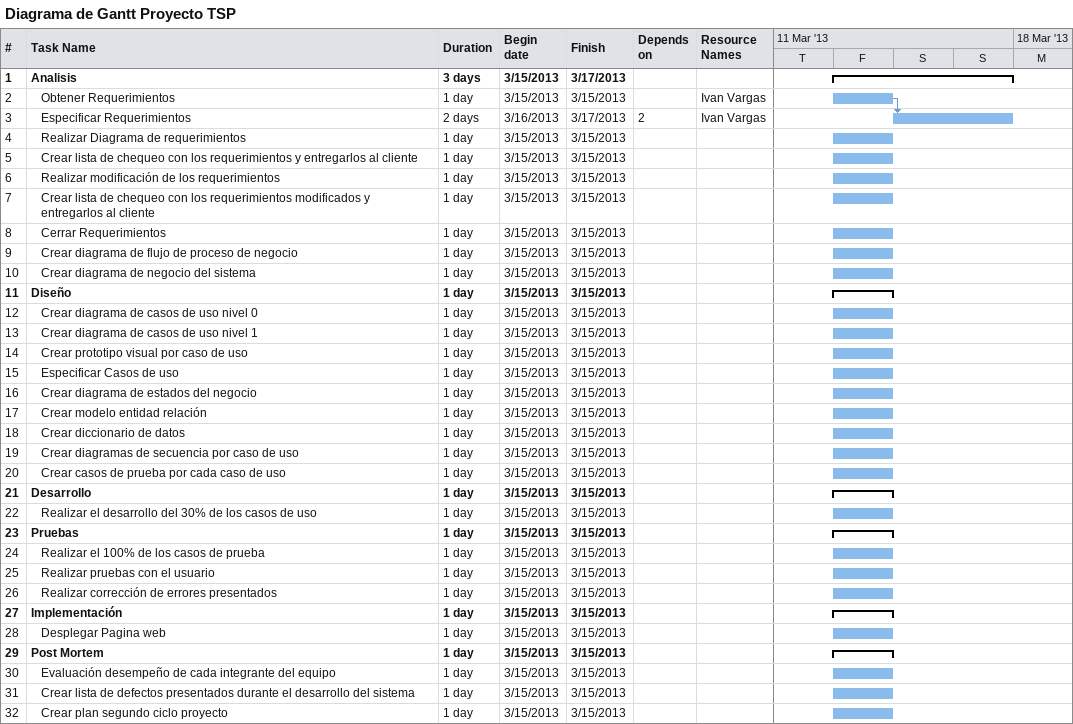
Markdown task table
Diagrama de Gantt Proyecto TSP

| ID | Level | Task | Duration | Start | Finish | Predecessors | Resources |
|---|---|---|---|---|---|---|---|
| 1 | 1 | **Analisis** | 3d | 2013-03-15 | 2013-03-17 |  |  |
| 2 | 2 | Obtener Requerimientos | 1d | 2013-03-15 | 2013-03-15 |  | Ivan Vargas |
| 3 | 2 | Especificar Requerimientos | 2d | 2013-03-16 | 2013-03-17 | 2 | Ivan Vargas |
| 4 | 2 | Realizar Diagrama de requerimientos | 1d | 2013-03-15 | 2013-03-15 |  |  |
| 5 | 2 | Crear lista de chequeo con los requerimientos y entregarlos al cliente | 1d | 2013-03-15 | 2013-03-15 |  |  |
| 6 | 2 | Realizar modificación de los requerimientos | 1d | 2013-03-15 | 2013-03-15 |  |  |
| 7 | 2 | Crear lista de chequeo con los requerimientos modificados y entregarlos al cliente | 1d | 2013-03-15 | 2013-03-15 |  |  |
| 8 | 2 | Cerrar Requerimientos | 1d | 2013-03-15 | 2013-03-15 |  |  |
| 9 | 2 | Crear diagrama de flujo de proceso de negocio | 1d | 2013-03-15 | 2013-03-15 |  |  |
| 10 | 2 | Crear diagrama de negocio del sistema | 1d | 2013-03-15 | 2013-03-15 |  |  |
| 11 | 1 | **Diseño** | 1d | 2013-03-15 | 2013-03-15 |  |  |
| 12 | 2 | Crear diagrama de casos de uso nivel 0 | 1d | 2013-03-15 | 2013-03-15 |  |  |
| 13 | 2 | Crear diagrama de casos de uso nivel 1 | 1d | 2013-03-15 | 2013-03-15 |  |  |
| 14 | 2 | Crear prototipo visual por caso de uso | 1d | 2013-03-15 | 2013-03-15 |  |  |
| 15 | 2 | Especificar Casos de uso | 1d | 2013-03-15 | 2013-03-15 |  |  |
| 16 | 2 | Crear diagrama de estados del negocio | 1d | 2013-03-15 | 2013-03-15 |  |  |
| 17 | 2 | Crear modelo entidad relación | 1d | 2013-03-15 | 2013-03-15 |  |  |
| 18 | 2 | Crear diccionario de datos | 1d | 2013-03-15 | 2013-03-15 |  |  |
| 19 | 2 | Crear diagramas de secuencia por caso de uso | 1d | 2013-03-15 | 2013-03-15 |  |  |
| 20 | 2 | Crear casos de prueba por cada caso de uso | 1d | 2013-03-15 | 2013-03-15 |  |  |
| 21 | 1 | **Desarrollo** | 1d | 2013-03-15 | 2013-03-15 |  |  |
| 22 | 2 | Realizar el desarrollo del 30% de los casos de uso | 1d | 2013-03-15 | 2013-03-15 |  |  |
| 23 | 1 | **Pruebas** | 1d | 2013-03-15 | 2013-03-15 |  |  |
| 24 | 2 | Realizar el 100% de los casos de prueba | 1d | 2013-03-15 | 2013-03-15 |  |  |
| 25 | 2 | Realizar pruebas con el usuario | 1d | 2013-03-15 | 2013-03-15 |  |  |
| 26 | 2 | Realizar corrección de errores presentados | 1d | 2013-03-15 | 2013-03-15 |  |  |
| 27 | 1 | **Implementación** | 1d | 2013-03-15 | 2013-03-15 |  |  |
| 28 | 2 | Desplegar Pagina web | 1d | 2013-03-15 | 2013-03-15 |  |  |
| 29 | 1 | **Post Mortem** | 1d | 2013-03-15 | 2013-03-15 |  |  |
| 30 | 2 | Evaluación desempeño de cada integrante del equipo | 1d | 2013-03-15 | 2013-03-15 |  |  |
| 31 | 2 | Crear lista de defectos presentados durante el desarrollo del sistema | 1d | 2013-03-15 | 2013-03-15 |  |  |
| 32 | 2 | Crear plan segundo ciclo proyecto | 1d | 2013-03-15 | 2013-03-15 |  |  |
